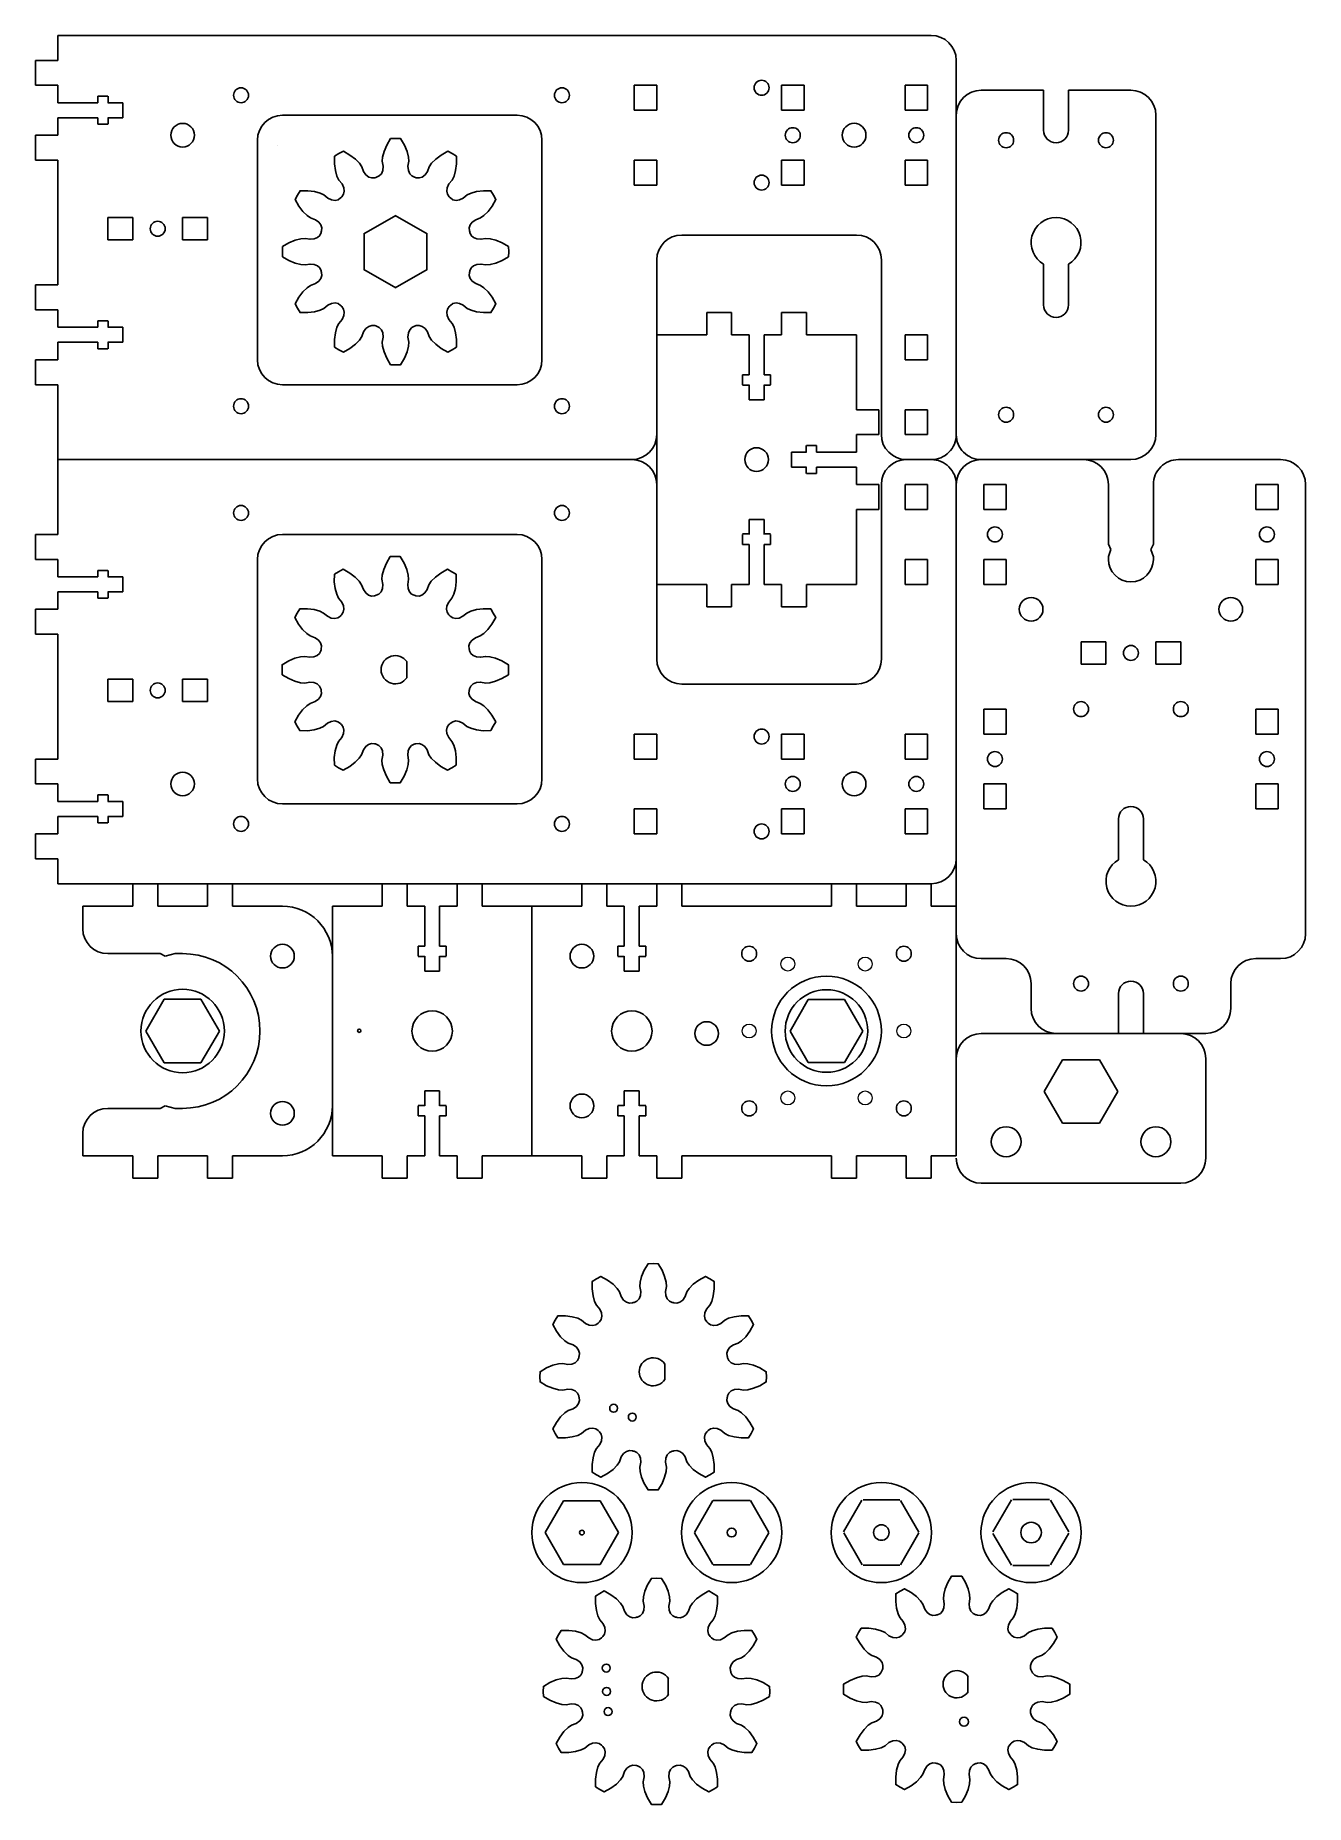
# Model space of a CAD drawing. Header units: millimetres. Extents: x -10 to 245, y 45 to 400.
import ezdxf

# ---------------------------------------------------------------- set-up
doc = ezdxf.new("R2010")
doc.units = ezdxf.units.MM
doc.layers.get('0').update_dxf_attribs({"linetype": 'CONTINUOUS', "lineweight": 25, "true_color": 0x000000})
doc.layers.add('Motor Plate', color=7, linetype='CONTINUOUS', lineweight=0, true_color=0x000000)

# ---------------------------------------------------------------- blocks, each defined once
blk = doc.blocks.new('slots')
for p, q in [((-10, 0), (-10, 4.5)), ((-5, 4.5), (-10, 4.5)), ((-5, 0), (-5, 4.5)), ((10, 4.5), (5, 4.5)), ((5, 0), (5, 4.5)), ((10, 0), (10, 4.5)), ((-10, 0), (-5, 0)), ((5, 0), (10, 0))]:
    blk.add_line(p, q)
blk.add_circle((0, 2.25), 1.5)
blk = doc.blocks.new('slots no holes')
for p, q in [((4.5, 10), (0, 10)), ((0, 10), (0, 5)), ((4.5, 5), (4.5, 10)), ((4.5, 5), (0, 5)), ((0, -5), (0, -10)), ((4.5, -5), (0, -5)), ((4.5, -10), (4.5, -5)), ((4.5, -10), (0, -10))]:
    blk.add_line(p, q)
blk = doc.blocks.new('tbits')
for p, q in [((-1.5, 13), (1.5, 13)), ((-1.5, 10), (-1.5, 13)), ((1.5, 13), (1.5, 10)), ((-1.5, 10.1), (-2.8, 10.1)), ((-2.8, 10), (-2.8, 8)), ((-2.8, 8), (-1.5, 8)), ((-1.5, 0), (-1.5, 8)), ((2.8, 10.1), (1.5, 10.1)), ((1.5, 8), (1.5, 0)), ((1.5, 8), (2.8, 8)), ((2.8, 8), (2.8, 10)), ((-10, -4.5), (-10, 0)), ((-5, 0), (-5, -4.5)), ((-1.5, 0), (-5, 0)), ((1.5, 0), (5, 0)), ((5, 0), (5, -4.5)), ((10, 0), (10, -4.5)), ((-10, -4.5), (-5, -4.5)), ((5, -4.5), (10, -4.5))]:
    blk.add_line(p, q)
blk = doc.blocks.new('tabs')
for p, q in [((0, 15), (0, 10)), ((0, 10), (4.5, 10)), ((4.5, 5), (4.5, 10)), ((0, 5), (4.5, 5)), ((0, 5), (0, 0)), ((0, 0), (0, -5)), ((4.5, -5), (0, -5)), ((4.5, -10), (4.5, -5)), ((0, -10), (4.5, -10)), ((0, -10), (0, -15))]:
    blk.add_line(p, q)

msp = doc.modelspace()

# ---------------------------------------------------------------- linework, layer by layer
for p, q in [((-5, 395), (-5, 400)), ((-5, 400), (165, 400)), ((165, 400), (170, 400)), ((175, 320), (175, 395)), ((192.5, 389), (180, 389)), ((192.5, 381), (192.5, 389)), ((197.5, 381), (197.5, 389)), ((197.5, 389), (210, 389)), ((40, 384), (87, 384)), ((215, 384), (215, 320)), ((35, 335), (35, 379)), ((39, 378), (39, 378)), ((92, 379), (92, 335)), ((-5, 375), (-5, 360)), ((62.71, 363.93), (56.33, 360.25)), ((62.61, 363.93), (68.99, 360.25)), ((-5, 360), (-5, 350)), ((56.39, 360.34), (56.39, 352.98)), ((68.94, 360.34), (68.94, 352.98)), ((155, 360), (120, 360)), ((115, 355), (115, 320)), ((160, 320), (160, 355)), ((56.33, 353.07), (62.71, 349.39)), ((68.99, 353.07), (62.61, 349.39)), ((192.5, 346), (192.5, 354.17)), ((197.5, 346), (197.5, 354.17)), ((-5, 350), (-5, 350)), ((120, 340), (115, 340)), ((120, 340), (125, 340)), ((150, 340), (145, 340)), ((155, 340), (150, 340)), ((155, 325), (155, 340)), ((-5, 330), (-5, 315)), ((87, 330), (40, 330)), ((115, 320), (115, 310)), ((-5, 300), (-5, 315)), ((-5, 315), (110, 315)), ((165, 315), (170, 315)), ((200.5, 315), (180, 315)), ((210, 315), (200.5, 315)), ((240, 315), (219.5, 315)), ((115, 275), (115, 310)), ((160, 310), (160, 275)), ((175, 310), (175, 235)), ((175, 310), (175, 310)), ((205.5, 310), (205.5, 298.04)), ((214.5, 310), (214.5, 298)), ((245, 220), (245, 310)), ((155, 290), (155, 305)), ((87, 300), (40, 300)), ((206, 297), (205.5, 298.04)), ((205.5, 298.04), (205.5, 298)), ((214, 297), (214.5, 298.02)), ((35, 295), (35, 251)), ((92, 251), (92, 295)), ((205.5, 295.55), (206, 297)), ((205.5, 295.55), (205.5, 295)), ((214.5, 295.53), (214, 297)), ((214.5, 295.53), (214.5, 295)), ((115, 290), (120, 290)), ((120, 290), (125, 290)), ((145, 290), (150, 290)), ((150, 290), (155, 290)), ((-5, 270), (-5, 280)), ((-5, 280), (-5, 280)), ((64.95, 274.5), (64.95, 271.28)), ((-5, 255), (-5, 270)), ((155, 270), (120, 270)), ((40, 246), (87, 246)), ((207.5, 243), (207.5, 234.83)), ((212.5, 243), (212.5, 234.83)), ((-5, 235), (-5, 230)), ((175, 235), (175, 225.5)), ((-5, 230), (-5, 230)), ((-5, 230), (5, 230)), ((5, 230), (5, 230)), ((5, 230), (10, 230)), ((15, 230), (25, 230)), ((30, 230), (60, 230)), ((65, 230), (75, 230)), ((75, 230), (75, 230)), ((80, 230), (100, 230)), ((105, 230), (115, 230)), ((120, 230), (150, 230)), ((155, 230), (165, 230)), ((0, 225.5), (10, 225.5)), ((0, 221), (0, 225.5)), ((35, 225.5), (40, 225.5)), ((50, 175.5), (50, 225.5)), ((50, 225.5), (60, 225.5)), ((80, 225.5), (90, 225.5)), ((90, 175.5), (90, 225.5)), ((90, 225.5), (100, 225.5)), ((120, 225.5), (145, 225.5)), ((150, 225.5), (150, 225.5)), ((175, 175.5), (175, 225.5)), ((15.5, 216), (5, 216)), ((16.5, 215.5), (15.5, 216)), ((18.5, 216), (16.5, 215.5)), ((18.5, 216), (20, 216)), ((180, 215), (185, 215)), ((235, 215), (240, 215)), ((190, 210), (190, 205)), ((230, 205), (230, 210)), ((12.64, 200.5), (16.32, 206.87)), ((16.32, 206.87), (23.68, 206.87)), ((23.68, 206.87), (27.36, 200.5)), ((141.71, 200.5), (145.36, 206.81)), ((145.36, 206.81), (152.64, 206.81)), ((152.64, 206.81), (156.29, 200.5)), ((207.5, 208), (207.5, 200)), ((212.5, 208), (212.5, 200)), ((12.64, 200.5), (16.32, 194.13)), ((23.68, 194.13), (27.36, 200.5)), ((141.71, 200.5), (145.36, 194.19)), ((152.64, 194.19), (156.29, 200.5)), ((195, 200), (180, 200)), ((207.5, 200), (195, 200)), ((207.5, 200), (212.5, 200)), ((212.5, 200), (225, 200)), ((212.5, 200), (212.5, 200)), ((225, 175), (225, 195)), ((16.32, 194.13), (23.68, 194.13)), ((145.36, 194.19), (152.64, 194.19)), ((196.32, 194.75), (192.64, 188.38)), ((203.68, 194.75), (196.32, 194.75)), ((207.36, 188.38), (203.68, 194.75)), ((196.32, 182), (192.64, 188.38)), ((207.36, 188.38), (203.68, 182)), ((15.5, 185), (5, 185)), ((15.5, 185), (16.5, 185.5)), ((16.5, 185.5), (18.5, 185)), ((18.5, 185), (20, 185)), ((203.68, 182), (196.32, 182)), ((0, 175.5), (0, 180)), ((10, 175.5), (0, 175.5)), ((35, 175.5), (40, 175.5)), ((50, 175.5), (60, 175.5)), ((80, 175.5), (90, 175.5)), ((90, 175.5), (100, 175.5)), ((120, 175.5), (145, 175.5)), ((180, 170), (220, 170)), ((116.6, 133.82), (116.6, 130.59)), ((92.64, 100), (96.32, 106.37)), ((96.32, 106.37), (103.68, 106.37)), ((103.68, 106.37), (107.36, 100)), ((122.57, 100.04), (126.25, 106.41)), ((126.32, 106.45), (133.68, 106.45)), ((133.75, 106.41), (137.43, 100.04)), ((152.43, 100.12), (156.11, 106.49)), ((156.32, 106.53), (163.68, 106.53)), ((163.82, 106.45), (167.5, 100.08)), ((182.36, 100.16), (186.04, 106.53)), ((186.32, 106.61), (193.68, 106.61)), ((193.89, 106.49), (197.57, 100.12)), ((92.64, 100), (96.32, 93.63)), ((103.68, 93.63), (107.36, 100)), ((122.57, 99.96), (126.25, 93.59)), ((133.75, 93.59), (137.43, 99.96)), ((152.5, 99.92), (156.18, 93.55)), ((163.82, 93.55), (167.5, 99.92)), ((182.36, 99.84), (186.04, 93.47)), ((193.89, 93.51), (197.57, 99.88)), ((96.32, 93.63), (103.68, 93.63)), ((126.32, 93.55), (133.68, 93.55)), ((156.32, 93.47), (163.68, 93.47)), ((186.32, 93.39), (193.68, 93.39)), ((177.34, 71.22), (177.34, 68)), ((117.27, 70.78), (117.27, 67.55))]:
    msp.add_line(p, q)
at = {"color": 7, "true_color": 0xffffff}
for points in [[(66.47, 371.57), (65.93, 371.83), (65.5, 372.29), (65.23, 372.94), (65.15, 373.77), (65.32, 374.78), (65.26, 375.62), (64.97, 376.75), (64.43, 378.01), (63.67, 379.32), (62.66, 379.34), (61.65, 379.32), (60.89, 378.01), (60.35, 376.75), (60.06, 375.62), (60, 374.78), (60.17, 373.77), (60.09, 372.94), (59.82, 372.29), (59.39, 371.83), (58.85, 371.57), (58.68, 371.53), (58.51, 371.48), (57.9, 371.43), (57.3, 371.62), (56.74, 372.04), (56.26, 372.72), (55.9, 373.68), (55.43, 374.38), (54.61, 375.21), (53.52, 376.03), (52.2, 376.78), (51.32, 376.3), (50.46, 375.78), (50.45, 374.26), (50.62, 372.9), (50.93, 371.78), (51.3, 371.02), (51.95, 370.23), (52.3, 369.47), (52.39, 368.78), (52.25, 368.16), (51.9, 367.66), (51.78, 367.54), (51.66, 367.42), (51.16, 367.07), (50.54, 366.93), (49.85, 367.02), (49.09, 367.37), (48.3, 368.02), (47.54, 368.39), (46.42, 368.7), (45.06, 368.87), (43.54, 368.86), (43.02, 368), (42.54, 367.12), (43.29, 365.8), (44.11, 364.71), (44.94, 363.89), (45.64, 363.42), (46.6, 363.06), (47.28, 362.58), (47.7, 362.02), (47.89, 361.42), (47.84, 360.81), (47.79, 360.64), (47.75, 360.47), (47.49, 359.93), (47.03, 359.5), (46.38, 359.23), (45.55, 359.15), (44.54, 359.32), (43.7, 359.26), (42.57, 358.97), (41.31, 358.43), (40, 357.67), (39.98, 356.66), (40, 355.65), (41.31, 354.89), (42.57, 354.35), (43.7, 354.06), (44.54, 354), (45.55, 354.17), (46.38, 354.09), (47.03, 353.82), (47.49, 353.39), (47.75, 352.85), (47.79, 352.68), (47.84, 352.51), (47.89, 351.9), (47.7, 351.3), (47.28, 350.74), (46.6, 350.26), (45.64, 349.9), (44.94, 349.43), (44.11, 348.61), (43.29, 347.52), (42.54, 346.2), (43.02, 345.32), (43.54, 344.46), (45.06, 344.45), (46.42, 344.62), (47.54, 344.93), (48.3, 345.3), (49.09, 345.95), (49.85, 346.3), (50.54, 346.39), (51.16, 346.25), (51.66, 345.9), (51.78, 345.78), (51.9, 345.66), (52.25, 345.16), (52.39, 344.54), (52.3, 343.85), (51.95, 343.09), (51.3, 342.3), (50.93, 341.54), (50.62, 340.42), (50.45, 339.06), (50.46, 337.54), (51.32, 337.02), (52.2, 336.54), (53.52, 337.29), (54.61, 338.11), (55.43, 338.94), (55.9, 339.64), (56.26, 340.6), (56.74, 341.28), (57.3, 341.7), (57.9, 341.89), (58.51, 341.84), (58.68, 341.79), (58.85, 341.75), (59.39, 341.49), (59.82, 341.03), (60.09, 340.38), (60.17, 339.55), (60, 338.54), (60.06, 337.7), (60.35, 336.57), (60.89, 335.31), (61.65, 334), (62.66, 333.98), (63.67, 334), (64.43, 335.31), (64.97, 336.57), (65.26, 337.7), (65.32, 338.54), (65.15, 339.55), (65.23, 340.38), (65.5, 341.03), (65.93, 341.49), (66.47, 341.75), (66.64, 341.79), (66.81, 341.84), (67.42, 341.89), (68.02, 341.7), (68.58, 341.28), (69.06, 340.6), (69.42, 339.64), (69.89, 338.94), (70.71, 338.11), (71.8, 337.29), (73.12, 336.54), (74, 337.02), (74.86, 337.54), (74.87, 339.06), (74.7, 340.42), (74.39, 341.54), (74.02, 342.3), (73.37, 343.09), (73.02, 343.85), (72.93, 344.54), (73.07, 345.16), (73.42, 345.66), (73.54, 345.78), (73.66, 345.9), (74.16, 346.25), (74.78, 346.39), (75.47, 346.3), (76.23, 345.95), (77.02, 345.3), (77.78, 344.93), (78.9, 344.62), (80.26, 344.45), (81.78, 344.46), (82.3, 345.32), (82.78, 346.2), (82.03, 347.52), (81.21, 348.61), (80.38, 349.43), (79.68, 349.9), (78.72, 350.26), (78.04, 350.74), (77.62, 351.3), (77.43, 351.9), (77.48, 352.51), (77.53, 352.68), (77.57, 352.85), (77.83, 353.39), (78.29, 353.82), (78.94, 354.09), (79.77, 354.17), (80.78, 354), (81.62, 354.06), (82.75, 354.35), (84.01, 354.89), (85.32, 355.65), (85.34, 356.66), (85.32, 357.67), (84.01, 358.43), (82.75, 358.97), (81.62, 359.26), (80.78, 359.32), (79.77, 359.15), (78.94, 359.23), (78.29, 359.5), (77.83, 359.93), (77.57, 360.47), (77.53, 360.64), (77.48, 360.81), (77.43, 361.42), (77.62, 362.02), (78.04, 362.58), (78.72, 363.06), (79.68, 363.42), (80.38, 363.89), (81.21, 364.71), (82.03, 365.8), (82.78, 367.12), (82.3, 368), (81.78, 368.86), (80.26, 368.87), (78.9, 368.7), (77.78, 368.39), (77.02, 368.02), (76.23, 367.37), (75.47, 367.02), (74.78, 366.93), (74.16, 367.07), (73.66, 367.42), (73.54, 367.54), (73.42, 367.66), (73.07, 368.16), (72.93, 368.78), (73.02, 369.47), (73.37, 370.23), (74.02, 371.02), (74.39, 371.78), (74.7, 372.9), (74.87, 374.26), (74.86, 375.78), (74, 376.3), (73.12, 376.78), (71.8, 376.03), (70.71, 375.21), (69.89, 374.38), (69.42, 373.68), (69.06, 372.72), (68.58, 372.04), (68.02, 371.62), (67.42, 371.43), (66.81, 371.48), (66.64, 371.53)], [(66.42, 287.8), (65.87, 288.06), (65.44, 288.52), (65.17, 289.17), (65.09, 290), (65.26, 291.01), (65.2, 291.85), (64.91, 292.98), (64.38, 294.24), (63.61, 295.55), (62.6, 295.57), (61.6, 295.55), (60.83, 294.24), (60.3, 292.98), (60, 291.85), (59.94, 291.01), (60.11, 290), (60.04, 289.17), (59.77, 288.52), (59.34, 288.06), (58.79, 287.8), (58.62, 287.76), (58.45, 287.71), (57.85, 287.66), (57.24, 287.85), (56.69, 288.27), (56.21, 288.95), (55.85, 289.91), (55.37, 290.61), (54.56, 291.44), (53.47, 292.27), (52.14, 293.02), (51.26, 292.53), (50.4, 292.01), (50.39, 290.49), (50.56, 289.14), (50.87, 288.01), (51.24, 287.25), (51.89, 286.46), (52.24, 285.71), (52.33, 285.01), (52.19, 284.4), (51.84, 283.9), (51.72, 283.77), (51.6, 283.65), (51.1, 283.31), (50.48, 283.16), (49.79, 283.25), (49.03, 283.6), (48.24, 284.25), (47.48, 284.62), (46.36, 284.93), (45, 285.1), (43.48, 285.09), (42.96, 284.23), (42.48, 283.35), (43.23, 282.03), (44.05, 280.94), (44.88, 280.12), (45.58, 279.65), (46.54, 279.29), (47.22, 278.81), (47.65, 278.25), (47.83, 277.65), (47.78, 277.04), (47.74, 276.88), (47.69, 276.71), (47.43, 276.16), (46.97, 275.73), (46.32, 275.46), (45.5, 275.38), (44.48, 275.55), (43.64, 275.49), (42.51, 275.2), (41.26, 274.67), (39.94, 273.9), (39.92, 272.89), (39.94, 271.89), (41.26, 271.12), (42.51, 270.59), (43.64, 270.29), (44.48, 270.23), (45.5, 270.4), (46.32, 270.33), (46.97, 270.06), (47.43, 269.63), (47.69, 269.08), (47.74, 268.91), (47.78, 268.74), (47.83, 268.14), (47.65, 267.53), (47.22, 266.98), (46.54, 266.5), (45.58, 266.14), (44.88, 265.66), (44.05, 264.85), (43.23, 263.76), (42.48, 262.43), (42.96, 261.55), (43.48, 260.69), (45, 260.68), (46.36, 260.85), (47.48, 261.16), (48.24, 261.53), (49.03, 262.18), (49.79, 262.53), (50.48, 262.62), (51.1, 262.48), (51.6, 262.13), (51.72, 262.01), (51.84, 261.89), (52.19, 261.39), (52.33, 260.77), (52.24, 260.08), (51.89, 259.32), (51.24, 258.53), (50.87, 257.77), (50.56, 256.65), (50.39, 255.29), (50.4, 253.77), (51.26, 253.25), (52.14, 252.77), (53.47, 253.52), (54.56, 254.34), (55.37, 255.17), (55.85, 255.87), (56.21, 256.83), (56.69, 257.51), (57.24, 257.94), (57.85, 258.12), (58.45, 258.07), (58.62, 258.03), (58.79, 257.98), (59.34, 257.72), (59.77, 257.26), (60.04, 256.62), (60.11, 255.79), (59.94, 254.78), (60, 253.93), (60.3, 252.8), (60.83, 251.55), (61.6, 250.23), (62.6, 250.21), (63.61, 250.23), (64.38, 251.55), (64.91, 252.8), (65.2, 253.93), (65.26, 254.78), (65.09, 255.79), (65.17, 256.62), (65.44, 257.26), (65.87, 257.72), (66.42, 257.98), (66.59, 258.03), (66.75, 258.07), (67.36, 258.12), (67.96, 257.94), (68.52, 257.51), (69, 256.83), (69.36, 255.87), (69.83, 255.17), (70.65, 254.34), (71.74, 253.52), (73.06, 252.77), (73.94, 253.25), (74.8, 253.77), (74.81, 255.29), (74.64, 256.65), (74.33, 257.77), (73.96, 258.53), (73.31, 259.32), (72.96, 260.08), (72.87, 260.77), (73.02, 261.39), (73.36, 261.89), (73.48, 262.01), (73.61, 262.13), (74.11, 262.48), (74.72, 262.62), (75.42, 262.53), (76.17, 262.18), (76.96, 261.53), (77.72, 261.16), (78.85, 260.85), (80.2, 260.68), (81.72, 260.69), (82.24, 261.55), (82.73, 262.43), (81.98, 263.76), (81.15, 264.85), (80.32, 265.66), (79.62, 266.14), (78.66, 266.5), (77.98, 266.98), (77.56, 267.53), (77.37, 268.14), (77.42, 268.74), (77.47, 268.91), (77.51, 269.08), (77.77, 269.63), (78.23, 270.06), (78.88, 270.33), (79.71, 270.4), (80.72, 270.23), (81.56, 270.29), (82.69, 270.59), (83.95, 271.12), (85.26, 271.89), (85.28, 272.89), (85.26, 273.9), (83.95, 274.67), (82.69, 275.2), (81.56, 275.49), (80.72, 275.55), (79.71, 275.38), (78.88, 275.46), (78.23, 275.73), (77.77, 276.16), (77.51, 276.71), (77.47, 276.88), (77.42, 277.04), (77.37, 277.65), (77.56, 278.25), (77.98, 278.81), (78.66, 279.29), (79.62, 279.65), (80.32, 280.12), (81.15, 280.94), (81.98, 282.03), (82.73, 283.35), (82.24, 284.23), (81.72, 285.09), (80.2, 285.1), (78.85, 284.93), (77.72, 284.62), (76.96, 284.25), (76.17, 283.6), (75.42, 283.25), (74.72, 283.16), (74.11, 283.31), (73.61, 283.65), (73.48, 283.77), (73.36, 283.9), (73.02, 284.4), (72.87, 285.01), (72.96, 285.71), (73.31, 286.46), (73.96, 287.25), (74.33, 288.01), (74.64, 289.14), (74.81, 290.49), (74.8, 292.01), (73.94, 292.53), (73.06, 293.02), (71.74, 292.27), (70.65, 291.44), (69.83, 290.61), (69.36, 289.91), (69, 288.95), (68.52, 288.27), (67.96, 287.85), (67.36, 287.66), (66.75, 287.71), (66.59, 287.76)], [(118.09, 146.12), (117.54, 146.38), (117.11, 146.84), (116.84, 147.48), (116.77, 148.31), (116.93, 149.32), (116.87, 150.17), (116.58, 151.29), (116.05, 152.55), (115.28, 153.86), (114.28, 153.89), (113.27, 153.86), (112.5, 152.55), (111.97, 151.29), (111.68, 150.17), (111.62, 149.32), (111.78, 148.31), (111.71, 147.48), (111.44, 146.84), (111.01, 146.38), (110.46, 146.12), (110.29, 146.07), (110.12, 146.03), (109.52, 145.98), (108.92, 146.16), (108.36, 146.59), (107.88, 147.27), (107.52, 148.22), (107.05, 148.93), (106.23, 149.76), (105.14, 150.58), (103.82, 151.33), (102.94, 150.85), (102.08, 150.33), (102.07, 148.81), (102.23, 147.45), (102.55, 146.33), (102.92, 145.57), (103.57, 144.77), (103.92, 144.02), (104, 143.33), (103.86, 142.71), (103.52, 142.21), (103.39, 142.09), (103.27, 141.96), (102.77, 141.62), (102.16, 141.48), (101.46, 141.57), (100.71, 141.92), (99.92, 142.57), (99.16, 142.94), (98.03, 143.25), (96.68, 143.42), (95.16, 143.41), (94.63, 142.55), (94.15, 141.66), (94.9, 140.34), (95.73, 139.25), (96.56, 138.44), (97.26, 137.96), (98.22, 137.6), (98.9, 137.12), (99.32, 136.57), (99.51, 135.96), (99.46, 135.36), (99.41, 135.19), (99.37, 135.02), (99.11, 134.47), (98.64, 134.04), (98, 133.77), (97.17, 133.7), (96.16, 133.86), (95.32, 133.8), (94.19, 133.51), (92.93, 132.98), (91.62, 132.21), (91.6, 131.21), (91.62, 130.2), (92.93, 129.43), (94.19, 128.9), (95.32, 128.61), (96.16, 128.55), (97.17, 128.71), (98, 128.64), (98.64, 128.37), (99.11, 127.94), (99.37, 127.39), (99.41, 127.22), (99.46, 127.05), (99.51, 126.45), (99.32, 125.85), (98.9, 125.29), (98.22, 124.81), (97.26, 124.45), (96.56, 123.98), (95.73, 123.16), (94.9, 122.07), (94.15, 120.75), (94.63, 119.87), (95.16, 119.01), (96.68, 119), (98.03, 119.16), (99.16, 119.48), (99.92, 119.84), (100.71, 120.49), (101.46, 120.85), (102.16, 120.93), (102.77, 120.79), (103.27, 120.45), (103.39, 120.32), (103.52, 120.2), (103.86, 119.7), (104, 119.09), (103.92, 118.39), (103.57, 117.64), (102.92, 116.85), (102.55, 116.09), (102.23, 114.96), (102.07, 113.61), (102.08, 112.09), (102.94, 111.56), (103.82, 111.08), (105.14, 111.83), (106.23, 112.66), (107.05, 113.49), (107.52, 114.19), (107.88, 115.15), (108.36, 115.83), (108.92, 116.25), (109.52, 116.44), (110.12, 116.39), (110.29, 116.34), (110.46, 116.3), (111.01, 116.04), (111.44, 115.57), (111.71, 114.93), (111.78, 114.1), (111.62, 113.09), (111.68, 112.25), (111.97, 111.12), (112.5, 109.86), (113.27, 108.55), (114.28, 108.53), (115.28, 108.55), (116.05, 109.86), (116.58, 111.12), (116.87, 112.25), (116.93, 113.09), (116.77, 114.1), (116.84, 114.93), (117.11, 115.57), (117.54, 116.04), (118.09, 116.3), (118.26, 116.34), (118.43, 116.39), (119.03, 116.44), (119.64, 116.25), (120.19, 115.83), (120.67, 115.15), (121.03, 114.19), (121.51, 113.49), (122.32, 112.66), (123.41, 111.83), (124.73, 111.08), (125.62, 111.56), (126.48, 112.09), (126.49, 113.61), (126.32, 114.96), (126.01, 116.09), (125.64, 116.85), (124.99, 117.64), (124.64, 118.39), (124.55, 119.09), (124.69, 119.7), (125.03, 120.2), (125.16, 120.32), (125.28, 120.45), (125.78, 120.79), (126.4, 120.93), (127.09, 120.85), (127.84, 120.49), (128.64, 119.84), (129.4, 119.48), (130.52, 119.16), (131.88, 119), (133.4, 119.01), (133.92, 119.87), (134.4, 120.75), (133.65, 122.07), (132.83, 123.16), (132, 123.98), (131.3, 124.45), (130.34, 124.81), (129.66, 125.29), (129.23, 125.85), (129.05, 126.45), (129.1, 127.05), (129.14, 127.22), (129.19, 127.39), (129.45, 127.94), (129.91, 128.37), (130.55, 128.64), (131.38, 128.71), (132.39, 128.55), (133.24, 128.61), (134.36, 128.9), (135.62, 129.43), (136.93, 130.2), (136.96, 131.21), (136.93, 132.21), (135.62, 132.98), (134.36, 133.51), (133.24, 133.8), (132.39, 133.86), (131.38, 133.7), (130.55, 133.77), (129.91, 134.04), (129.45, 134.47), (129.19, 135.02), (129.14, 135.19), (129.1, 135.36), (129.05, 135.96), (129.23, 136.57), (129.66, 137.12), (130.34, 137.6), (131.3, 137.96), (132, 138.44), (132.83, 139.25), (133.65, 140.34), (134.4, 141.66), (133.92, 142.55), (133.4, 143.41), (131.88, 143.42), (130.52, 143.25), (129.4, 142.94), (128.64, 142.57), (127.84, 141.92), (127.09, 141.57), (126.4, 141.48), (125.78, 141.62), (125.28, 141.96), (125.16, 142.09), (125.03, 142.21), (124.69, 142.71), (124.55, 143.33), (124.64, 144.02), (124.99, 144.77), (125.64, 145.57), (126.01, 146.33), (126.32, 147.45), (126.49, 148.81), (126.48, 150.33), (125.62, 150.85), (124.73, 151.33), (123.41, 150.58), (122.32, 149.76), (121.51, 148.93), (121.03, 148.22), (120.67, 147.27), (120.19, 146.59), (119.64, 146.16), (119.03, 145.98), (118.43, 146.03), (118.26, 146.07)], [(118.76, 83.07), (118.21, 83.33), (117.78, 83.8), (117.51, 84.44), (117.44, 85.27), (117.6, 86.28), (117.54, 87.12), (117.25, 88.25), (116.72, 89.51), (115.95, 90.82), (114.94, 90.84), (113.94, 90.82), (113.17, 89.51), (112.64, 88.25), (112.35, 87.12), (112.29, 86.28), (112.45, 85.27), (112.38, 84.44), (112.11, 83.8), (111.68, 83.33), (111.13, 83.07), (110.96, 83.03), (110.79, 82.98), (110.19, 82.94), (109.58, 83.12), (109.03, 83.54), (108.55, 84.22), (108.19, 85.18), (107.71, 85.88), (106.9, 86.72), (105.81, 87.54), (104.49, 88.29), (103.6, 87.81), (102.74, 87.28), (102.73, 85.76), (102.9, 84.41), (103.21, 83.29), (103.58, 82.53), (104.23, 81.73), (104.58, 80.98), (104.67, 80.28), (104.53, 79.67), (104.19, 79.17), (104.06, 79.05), (103.94, 78.92), (103.44, 78.58), (102.82, 78.44), (102.13, 78.53), (101.38, 78.88), (100.58, 79.53), (99.82, 79.9), (98.7, 80.21), (97.35, 80.37), (95.82, 80.36), (95.3, 79.5), (94.82, 78.62), (95.57, 77.3), (96.39, 76.21), (97.22, 75.39), (97.93, 74.92), (98.88, 74.56), (99.57, 74.08), (99.99, 73.52), (100.17, 72.92), (100.12, 72.32), (100.08, 72.15), (100.03, 71.98), (99.77, 71.43), (99.31, 71), (98.67, 70.73), (97.84, 70.66), (96.83, 70.82), (95.98, 70.76), (94.86, 70.47), (93.6, 69.94), (92.29, 69.17), (92.26, 68.16), (92.29, 67.16), (93.6, 66.39), (94.86, 65.86), (95.98, 65.57), (96.83, 65.51), (97.84, 65.67), (98.67, 65.6), (99.31, 65.33), (99.77, 64.9), (100.03, 64.35), (100.08, 64.18), (100.12, 64.01), (100.17, 63.41), (99.99, 62.8), (99.57, 62.25), (98.88, 61.77), (97.93, 61.41), (97.22, 60.94), (96.39, 60.12), (95.57, 59.03), (94.82, 57.71), (95.3, 56.82), (95.82, 55.96), (97.35, 55.96), (98.7, 56.12), (99.82, 56.43), (100.58, 56.8), (101.38, 57.45), (102.13, 57.8), (102.82, 57.89), (103.44, 57.75), (103.94, 57.41), (104.06, 57.28), (104.19, 57.16), (104.53, 56.66), (104.67, 56.04), (104.58, 55.35), (104.23, 54.6), (103.58, 53.8), (103.21, 53.04), (102.9, 51.92), (102.73, 50.57), (102.74, 49.05), (103.6, 48.52), (104.49, 48.04), (105.81, 48.79), (106.9, 49.61), (107.71, 50.45), (108.19, 51.15), (108.55, 52.1), (109.03, 52.79), (109.58, 53.21), (110.19, 53.39), (110.79, 53.35), (110.96, 53.3), (111.13, 53.25), (111.68, 52.99), (112.11, 52.53), (112.38, 51.89), (112.45, 51.06), (112.29, 50.05), (112.35, 49.2), (112.64, 48.08), (113.17, 46.82), (113.94, 45.51), (114.94, 45.48), (115.95, 45.51), (116.72, 46.82), (117.25, 48.08), (117.54, 49.2), (117.6, 50.05), (117.44, 51.06), (117.51, 51.89), (117.78, 52.53), (118.21, 52.99), (118.76, 53.25), (118.93, 53.3), (119.1, 53.35), (119.7, 53.39), (120.3, 53.21), (120.86, 52.79), (121.34, 52.1), (121.7, 51.15), (122.17, 50.45), (122.99, 49.61), (124.08, 48.79), (125.4, 48.04), (126.28, 48.52), (127.14, 49.05), (127.15, 50.57), (126.99, 51.92), (126.67, 53.04), (126.31, 53.8), (125.66, 54.6), (125.3, 55.35), (125.22, 56.04), (125.36, 56.66), (125.7, 57.16), (125.83, 57.28), (125.95, 57.41), (126.45, 57.75), (127.06, 57.89), (127.76, 57.8), (128.51, 57.45), (129.31, 56.8), (130.06, 56.43), (131.19, 56.12), (132.54, 55.96), (134.06, 55.96), (134.59, 56.82), (135.07, 57.71), (134.32, 59.03), (133.49, 60.12), (132.66, 60.94), (131.96, 61.41), (131, 61.77), (130.32, 62.25), (129.9, 62.8), (129.72, 63.41), (129.76, 64.01), (129.81, 64.18), (129.85, 64.35), (130.11, 64.9), (130.58, 65.33), (131.22, 65.6), (132.05, 65.67), (133.06, 65.51), (133.9, 65.57), (135.03, 65.86), (136.29, 66.39), (137.6, 67.16), (137.62, 68.16), (137.6, 69.17), (136.29, 69.94), (135.03, 70.47), (133.9, 70.76), (133.06, 70.82), (132.05, 70.66), (131.22, 70.73), (130.58, 71), (130.11, 71.43), (129.85, 71.98), (129.81, 72.15), (129.76, 72.32), (129.72, 72.92), (129.9, 73.52), (130.32, 74.08), (131, 74.56), (131.96, 74.92), (132.66, 75.39), (133.49, 76.21), (134.32, 77.3), (135.07, 78.62), (134.59, 79.5), (134.06, 80.36), (132.54, 80.37), (131.19, 80.21), (130.06, 79.9), (129.31, 79.53), (128.51, 78.88), (127.76, 78.53), (127.06, 78.44), (126.45, 78.58), (125.95, 78.92), (125.83, 79.05), (125.7, 79.17), (125.36, 79.67), (125.22, 80.28), (125.3, 80.98), (125.66, 81.73), (126.31, 82.53), (126.67, 83.29), (126.99, 84.41), (127.15, 85.76), (127.14, 87.28), (126.28, 87.81), (125.4, 88.29), (124.08, 87.54), (122.99, 86.72), (122.17, 85.88), (121.7, 85.18), (121.34, 84.22), (120.86, 83.54), (120.3, 83.12), (119.7, 82.94), (119.1, 82.98), (118.93, 83.03)], [(178.9, 83.52), (178.36, 83.78), (177.93, 84.24), (177.66, 84.89), (177.58, 85.72), (177.75, 86.73), (177.69, 87.57), (177.4, 88.7), (176.86, 89.96), (176.1, 91.27), (175.09, 91.29), (174.08, 91.27), (173.32, 89.96), (172.78, 88.7), (172.49, 87.57), (172.43, 86.73), (172.6, 85.72), (172.52, 84.89), (172.25, 84.24), (171.82, 83.78), (171.27, 83.52), (171.11, 83.48), (170.94, 83.43), (170.33, 83.38), (169.73, 83.57), (169.17, 83.99), (168.69, 84.67), (168.33, 85.63), (167.86, 86.33), (167.04, 87.16), (165.95, 87.98), (164.63, 88.74), (163.75, 88.25), (162.89, 87.73), (162.88, 86.21), (163.05, 84.85), (163.36, 83.73), (163.73, 82.97), (164.38, 82.18), (164.73, 81.42), (164.82, 80.73), (164.68, 80.11), (164.33, 79.61), (164.21, 79.49), (164.08, 79.37), (163.59, 79.02), (162.97, 78.88), (162.28, 78.97), (161.52, 79.32), (160.73, 79.97), (159.97, 80.34), (158.85, 80.65), (157.49, 80.82), (155.97, 80.81), (155.45, 79.95), (154.96, 79.07), (155.72, 77.75), (156.54, 76.66), (157.37, 75.84), (158.07, 75.37), (159.03, 75.01), (159.71, 74.53), (160.13, 73.97), (160.32, 73.37), (160.27, 72.76), (160.22, 72.59), (160.18, 72.43), (159.92, 71.88), (159.46, 71.45), (158.81, 71.18), (157.98, 71.1), (156.97, 71.27), (156.13, 71.21), (155, 70.92), (153.74, 70.38), (152.43, 69.62), (152.41, 68.61), (152.43, 67.6), (153.74, 66.84), (155, 66.3), (156.13, 66.01), (156.97, 65.95), (157.98, 66.12), (158.81, 66.04), (159.46, 65.77), (159.92, 65.34), (160.18, 64.8), (160.22, 64.63), (160.27, 64.46), (160.32, 63.85), (160.13, 63.25), (159.71, 62.69), (159.03, 62.21), (158.07, 61.85), (157.37, 61.38), (156.54, 60.56), (155.72, 59.47), (154.96, 58.15), (155.45, 57.27), (155.97, 56.41), (157.49, 56.4), (158.85, 56.57), (159.97, 56.88), (160.73, 57.25), (161.52, 57.9), (162.28, 58.25), (162.97, 58.34), (163.59, 58.2), (164.08, 57.85), (164.21, 57.73), (164.33, 57.61), (164.68, 57.11), (164.82, 56.49), (164.73, 55.8), (164.38, 55.04), (163.73, 54.25), (163.36, 53.49), (163.05, 52.37), (162.88, 51.01), (162.89, 49.49), (163.75, 48.97), (164.63, 48.49), (165.95, 49.24), (167.04, 50.06), (167.86, 50.89), (168.33, 51.59), (168.69, 52.55), (169.17, 53.23), (169.73, 53.65), (170.33, 53.84), (170.94, 53.79), (171.11, 53.74), (171.27, 53.7), (171.82, 53.44), (172.25, 52.98), (172.52, 52.33), (172.6, 51.5), (172.43, 50.49), (172.49, 49.65), (172.78, 48.52), (173.32, 47.26), (174.08, 45.95), (175.09, 45.93), (176.1, 45.95), (176.86, 47.26), (177.4, 48.52), (177.69, 49.65), (177.75, 50.49), (177.58, 51.5), (177.66, 52.33), (177.93, 52.98), (178.36, 53.44), (178.9, 53.7), (179.07, 53.74), (179.24, 53.79), (179.85, 53.84), (180.45, 53.65), (181.01, 53.23), (181.49, 52.55), (181.85, 51.59), (182.32, 50.89), (183.14, 50.06), (184.23, 49.24), (185.55, 48.49), (186.43, 48.97), (187.29, 49.49), (187.3, 51.01), (187.13, 52.37), (186.82, 53.49), (186.45, 54.25), (185.8, 55.04), (185.45, 55.8), (185.36, 56.49), (185.5, 57.11), (185.85, 57.61), (185.97, 57.73), (186.09, 57.85), (186.59, 58.2), (187.21, 58.34), (187.9, 58.25), (188.66, 57.9), (189.45, 57.25), (190.21, 56.88), (191.33, 56.57), (192.69, 56.4), (194.21, 56.41), (194.73, 57.27), (195.21, 58.15), (194.46, 59.47), (193.64, 60.56), (192.81, 61.38), (192.11, 61.85), (191.15, 62.21), (190.47, 62.69), (190.05, 63.25), (189.86, 63.85), (189.91, 64.46), (189.96, 64.63), (190, 64.8), (190.26, 65.34), (190.72, 65.77), (191.37, 66.04), (192.2, 66.12), (193.21, 65.95), (194.05, 66.01), (195.18, 66.3), (196.44, 66.84), (197.75, 67.6), (197.77, 68.61), (197.75, 69.62), (196.44, 70.38), (195.18, 70.92), (194.05, 71.21), (193.21, 71.27), (192.2, 71.1), (191.37, 71.18), (190.72, 71.45), (190.26, 71.88), (190, 72.43), (189.96, 72.59), (189.91, 72.76), (189.86, 73.37), (190.05, 73.97), (190.47, 74.53), (191.15, 75.01), (192.11, 75.37), (192.81, 75.84), (193.64, 76.66), (194.46, 77.75), (195.21, 79.07), (194.73, 79.95), (194.21, 80.81), (192.69, 80.82), (191.33, 80.65), (190.21, 80.34), (189.45, 79.97), (188.66, 79.32), (187.9, 78.97), (187.21, 78.88), (186.59, 79.02), (186.09, 79.37), (185.97, 79.49), (185.85, 79.61), (185.5, 80.11), (185.36, 80.73), (185.45, 81.42), (185.8, 82.18), (186.45, 82.97), (186.82, 83.73), (187.13, 84.85), (187.3, 86.21), (187.29, 87.73), (186.43, 88.25), (185.55, 88.74), (184.23, 87.98), (183.14, 87.16), (182.32, 86.33), (181.85, 85.63), (181.49, 84.67), (181.01, 83.99), (180.45, 83.57), (179.85, 83.38), (179.24, 83.43), (179.07, 83.48)]]:
    msp.add_lwpolyline(points, close=True, dxfattribs=at)
for centre, radius in [((136, 389.5), 1.5), ((31.7, 388), 1.5), ((96, 388), 1.5), ((20, 380), 2.37), ((154.53, 380), 2.38), ((185, 379), 1.5), ((205, 379), 1.5), ((136, 370.5), 1.5), ((31.7, 325.7), 1.5), ((96, 325.7), 1.5), ((185, 324), 1.5), ((205, 324), 1.5), ((135, 315), 2.37), ((31.7, 304.3), 1.5), ((96, 304.3), 1.5), ((190, 285), 2.37), ((230, 285), 2.37), ((200, 265), 1.5), ((220, 265), 1.5), ((136, 259.5), 1.5), ((20, 250), 2.37), ((154.53, 250), 2.38), ((31.7, 242), 1.5), ((96, 242), 1.5), ((136, 240.5), 1.5), ((40, 215.5), 2.37), ((100, 215.5), 2.37), ((133.51, 215.99), 1.5), ((164.5, 215.99), 1.5), ((149, 200.5), 11), ((200, 210), 1.5), ((220, 210), 1.5), ((20, 200.5), 8.36), ((149, 200.5), 8.28), ((70, 200.5), 4.05), ((110, 200.5), 4.05), ((125, 200), 2.37), ((55.39, 200.56), 0.334), ((40, 184), 2.37), ((100, 185.5), 2.37), ((133.51, 185), 1.5), ((164.5, 185), 1.5), ((185, 178.31), 3), ((215, 178.31), 3), ((106.36, 124.92), 0.798), ((110.1, 123.14), 0.798), ((100, 100), 10.04), ((130, 100), 10.04), ((160, 100), 10.04), ((190, 100), 10.04), ((100, 100), 0.465), ((130, 100), 0.883), ((160, 100), 1.55), ((190, 100), 2.06), ((104.89, 72.85), 0.798), ((104.94, 68.16), 0.798), ((105.25, 64.12), 0.798), ((176.56, 62.09), 0.909)]:
    msp.add_circle(centre, radius)
for centre, radius, start, end in [((170, 395), 5, 0, 90), ((180, 384), 5, 90, 180), ((210, 384), 5, 360, 90), ((40, 379), 5, 90, 180), ((87, 379), 5, 0, 90), ((195, 381), 2.5, 180, 360), ((195, 358.5), 5, 300, 240), ((120, 355), 5, 90, 180), ((155, 355), 5, 0, 90), ((195, 346), 2.5, 180, 360), ((40, 335), 5, 180, 270), ((87, 335), 5, 270, 0), ((110, 320), 5, 270.001, 0), ((165, 320), 5, 180, 269.9998), ((170, 320), 5, 269.9998, 0), ((180, 320), 5, 179.9976, 270), ((210, 320), 5, 270, 359.9976), ((110, 310), 5, 0, 89.999), ((165, 310), 5, 90.0002, 180), ((170, 310), 5, 0, 90.0002), ((180, 310), 5, 90, 180), ((200.5, 310), 5, 0.01, 90), ((219.5, 310), 5, 90, 180.0048), ((240, 310), 5, 0, 90), ((40, 295), 5, 90, 180), ((87, 295), 5, 0, 90), ((210, 295), 4.5, 180, 360), ((62.6, 272.89), 2.83, 33.3766, 326.6072), ((120, 275), 5, 180, 270), ((155, 275), 5, 270, 0), ((40, 251), 5, 180, 270), ((87, 251), 5, 270, 0), ((210, 243), 2.5, 360, 180), ((170, 235), 5, 270, 0), ((210, 230.5), 5, 120, 60), ((40, 215.5), 10, 360, 90), ((5, 221), 5, 180, 270), ((180, 220), 5, 180, 270), ((240, 220), 5, 270, 360), ((20, 200.5), 15.5, 270, 90), ((185, 210), 5, 360, 90), ((235, 210), 5, 90, 180), ((210, 208), 2.5, 360, 180), ((195, 205), 5, 180, 270), ((225, 205), 5, 270, 360), ((180, 195), 5, 90, 180), ((220, 195), 5, 0, 90), ((5, 180), 5, 90, 180), ((40, 185.5), 10, 270, 360), ((180, 175), 5, 180, 270), ((220, 175), 5, 270, 0), ((114.28, 132.21), 2.81, 33.3766, 326.6072), ((114.94, 69.16), 2.89, 33.3766, 326.6072), ((175.09, 69.61), 2.73, 33.3766, 326.6072)]:
    msp.add_arc(centre, radius, start, end)
at = {"layer": 'Motor Plate'}
for centre in [(141.25, 213.92), (156.75, 213.92), (133.5, 200.5), (164.5, 200.5), (141.25, 187.08), (156.75, 187.08)]:
    msp.add_circle(centre, 1.4, dxfattribs=at)

# ---------------------------------------------------------------- block references
for name, p, rotation in [('tbits', (-5, 385), 270), ('slots', (140, 380), 270), ('slots', (164.75, 380), 270), ('tbits', (-5, 340), 270), ('tbits', (135, 340), 180), ('tbits', (155, 315), 90), ('slots', (180.5, 300), 270), ('slots', (235, 300), 270), ('tbits', (135, 290), 360), ('slots', (210, 274), 360), ('slots', (180.5, 255), 270), ('slots', (235, 255), 270), ('tabs', (20, 225.5), 90), ('tbits', (70, 225.5), 180), ('tbits', (110, 225.5), 180), ('tabs', (160, 225.5), 90), ('tbits', (70, 175.5), 360), ('tbits', (110, 175.5), 360), ('tabs', (20, 175.5), 270), ('tabs', (160, 175.5), 270)]:
    msp.add_blockref(name, p, dxfattribs=dict(rotation=rotation))
for name, p in [('slots no holes', (110.5, 380)), ('slots', (15, 359)), ('slots no holes', (164.75, 330))]:
    msp.add_blockref(name, p)
at = {"yscale": -1}
for name, p in [('slots no holes', (164.75, 300)), ('slots', (15, 271)), ('slots no holes', (110.5, 250))]:
    msp.add_blockref(name, p, dxfattribs=at)
at = {"yscale": -1, "rotation": 90.00000000000018}
for name, p in [('tbits', (-5, 290)), ('slots', (140, 250)), ('slots', (164.75, 250)), ('tbits', (-5, 245))]:
    msp.add_blockref(name, p, dxfattribs=at)

doc.saveas('drawing.dxf')
